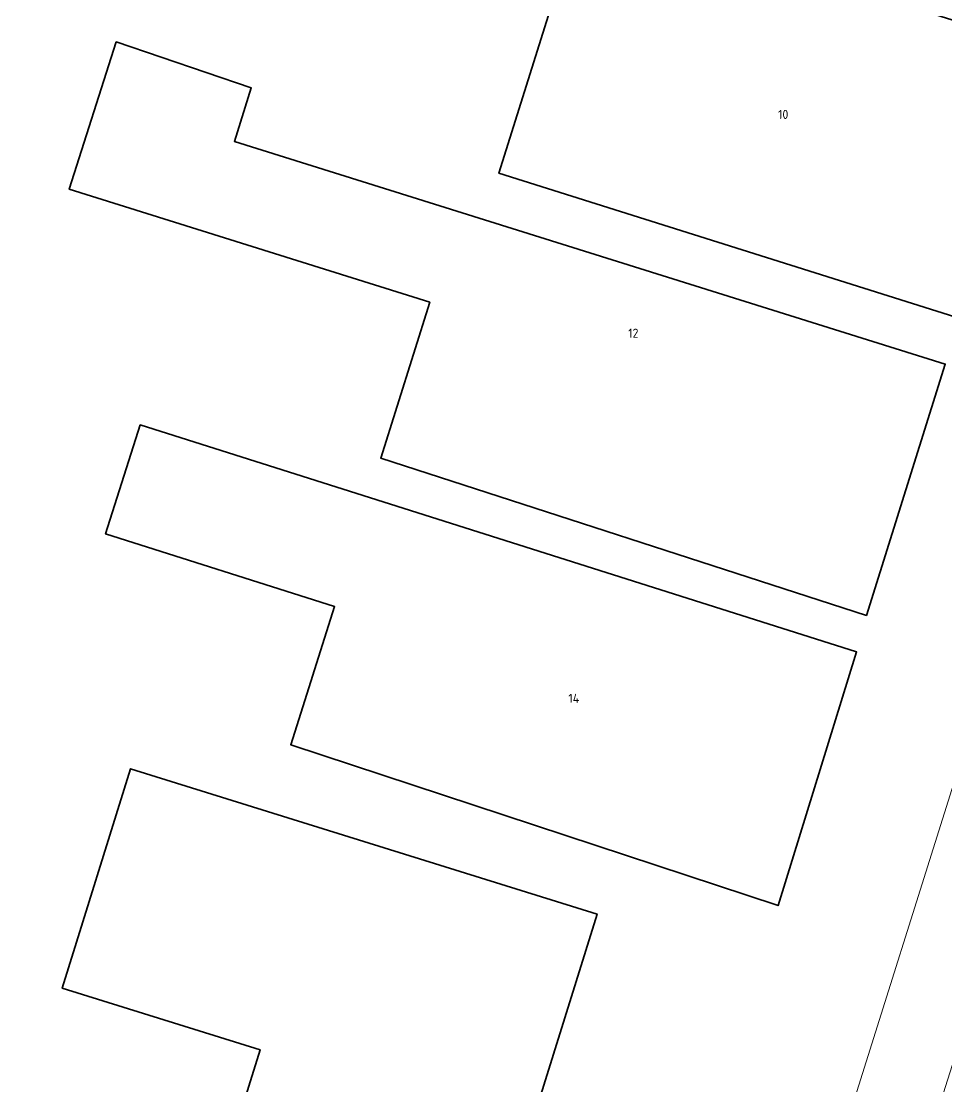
# Model space of a CAD drawing. Header units: metres. Extents: x 30438 to 30782, y 387448 to 387694.
# Drawn here: x 30658.1 to 30676.43, y 387569.64 to 387590.75 of the extents above; entities that cross this region are included whole.
import ezdxf
from ezdxf.enums import TextEntityAlignment as Align

# ---------------------------------------------------------------- set-up
doc = ezdxf.new("R2010")
doc.units = ezdxf.units.M
for name, color, linetype, lineweight in [('B-GV-OG-BEBOUWING-GV', 7, 'Continuous', 35), ('B-GV-OG-BEBOUWING-T18', 10, 'Continuous', 18), ('B-GV-OG-TERREIN_ERF-GV', 7, 'Continuous', 18), ('B-GV-VH-OPENVERHARDING_BETONSTRAATSTEEN-GV', 90, 'Continuous', 18), ('B-GV-VH-OPENVERHARDING_TEGEL-GV', 90, 'Continuous', 18)]:
    doc.layers.add(name, color=color, linetype=linetype, lineweight=lineweight)
doc.styles.add('NLCS-ISO-M100-T18', font='NLCS-ISO.ttf', dxfattribs={"height": 0.18})

msp = doc.modelspace()

# ---------------------------------------------------------------- linework, layer by layer
at = {"layer": 'B-GV-OG-BEBOUWING-GV'}
for points in [[(30678.394, 387590.194), (30669.237, 387593.076), (30664.945, 387594.427), (30664.284, 387592.328), (30668.576, 387590.977), (30667.557, 387587.74), (30676.714, 387584.857)], [(30659.975, 387590.341), (30659.046, 387587.421), (30666.187, 387585.183), (30665.218, 387582.094), (30674.838, 387578.978), (30676.4, 387583.957), (30662.319, 387588.371), (30662.651, 387589.429)], [(30660.451, 387582.753), (30659.766, 387580.592), (30664.302, 387579.154), (30663.434, 387576.415), (30673.088, 387573.227), (30674.642, 387578.254)], [(30660.715, 387563.591), (30661.01, 387563.492), (30669.31, 387560.842), (30671.514, 387567.925), (30668.223, 387568.949), (30669.503, 387573.061), (30660.262, 387575.938), (30658.909, 387571.591), (30662.826, 387570.372)]]:
    msp.add_lwpolyline(points, close=True, dxfattribs=at)
at = {"layer": 'B-GV-OG-TERREIN_ERF-GV'}
for points in [[(30664.945, 387594.427), (30669.237, 387593.076), (30670.024, 387595.577), (30664.778, 387597.228), (30665.573, 387599.756), (30666.418, 387602.441), (30670.7, 387601.093), (30671.478, 387603.563), (30667.757, 387604.734), (30668.801, 387608.114), (30680.142, 387604.63), (30679.057, 387601.182), (30681.601, 387600.382), (30679.977, 387595.223), (30678.394, 387590.194), (30676.714, 387584.857), (30667.557, 387587.74), (30668.576, 387590.977), (30664.284, 387592.328), (30661.041, 387593.349), (30661.701, 387595.447)], [(30659.975, 387590.341), (30662.651, 387589.429), (30662.319, 387588.371), (30676.4, 387583.957), (30674.838, 387578.978), (30665.218, 387582.094), (30666.187, 387585.183), (30659.046, 387587.421)], [(30660.451, 387582.753), (30674.642, 387578.254), (30673.088, 387573.227), (30663.434, 387576.415), (30664.302, 387579.154), (30659.766, 387580.592)], [(30660.715, 387563.591), (30662.826, 387570.372), (30658.909, 387571.591), (30660.262, 387575.938), (30669.503, 387573.061), (30668.223, 387568.949), (30671.514, 387567.925), (30669.31, 387560.842), (30667.205, 387554.079), (30663.807, 387555.137), (30662.587, 387551.219), (30653.382, 387554.084), (30654.672, 387558.229), (30658.66, 387556.987)]]:
    msp.add_lwpolyline(points, close=True, dxfattribs=at)
at = {"layer": 'B-GV-VH-OPENVERHARDING_BETONSTRAATSTEEN-GV'}
msp.add_lwpolyline([(30689.936, 387612.633), (30688.217, 387607.189), (30685.494, 387598.584), (30679.721, 387580.171), (30677.468, 387572.995), (30675.65, 387567.275), (30674.874, 387564.861), (30674.612, 387564.057), (30673.886, 387561.752), (30676.521, 387560.884), (30683.556, 387583.534), (30685.531, 387583.069), (30686.06, 387584.775), (30688.194, 387591.46), (30688.237, 387591.601), (30686.344, 387592.16), (30687.82, 387596.949), (30689.708, 387596.379), (30692.376, 387604.84), (30690.444, 387605.411), (30691.92, 387610.2), (30693.877, 387609.609), (30694.156, 387610.489), (30694.599, 387611.859)], dxfattribs=at)
at = {"layer": 'B-GV-VH-OPENVERHARDING_TEGEL-GV'}
for points in [[(30690.507, 387619.983), (30669.154, 387552.075), (30669.268, 387552.034), (30668.088, 387548.294), (30668.238, 387548.243), (30664.261, 387535.592), (30663.974, 387535.672), (30661.183, 387526.923), (30658.719, 387527.721), (30658.283, 387526.144), (30660.862, 387525.248), (30652.526, 387499.674), (30651.824, 387499.236), (30649.228, 387498.993), (30652.034, 387497.399)], [(30654.421, 387499.878), (30658.728, 387513.602), (30659.4, 387515.725), (30660.906, 387520.478), (30668.131, 387543.426), (30669.581, 387548.099), (30671.134, 387552.973), (30672.442, 387557.12), (30673.647, 387560.939), (30673.886, 387561.752), (30674.612, 387564.057), (30674.874, 387564.861), (30675.65, 387567.275), (30677.468, 387572.995)]]:
    msp.add_lwpolyline(points, dxfattribs=at)

# ---------------------------------------------------------------- texts
at = {"layer": 'B-GV-OG-BEBOUWING-T18', "style": 'NLCS-ISO-M100-T18'}
for s, p in [('10', (30673.189, 387588.905)), ('12', (30670.22, 387584.57)), ('14', (30669.042, 387577.335))]:
    msp.add_text(s, height=0.18, dxfattribs=at).set_placement(p, align=Align.MIDDLE)

doc.saveas('drawing.dxf')
